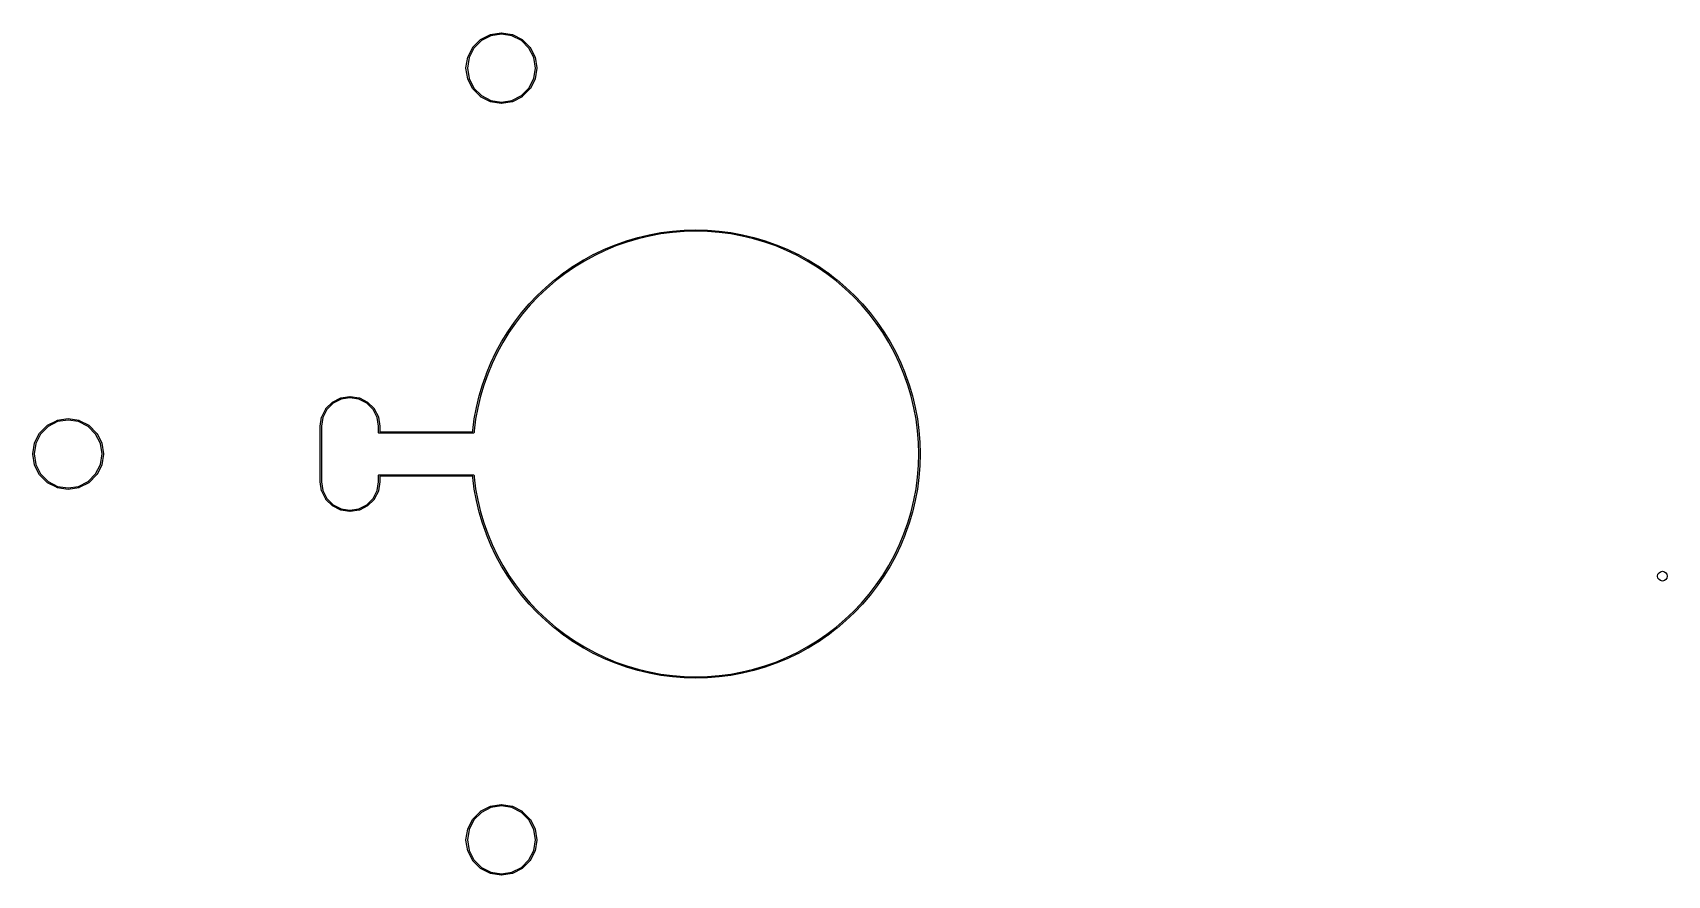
# Model space of a CAD drawing. Extents: x -0.94 to 1.38, y -0.6 to 0.6.
import ezdxf

# ---------------------------------------------------------------- set-up
doc = ezdxf.new("R2010")
doc.units = 0
doc.header["$MEASUREMENT"] = 0
doc.layers.add('BLACK', color=7, linetype='CONTINUOUS')

msp = doc.modelspace()

# ---------------------------------------------------------------- linework, layer by layer
at = {"layer": 'BLACK', "linetype": 'CONTINUOUS'}
for p, q in [((-0.3161, 0.5769), (-0.3052, 0.5878)), ((-0.3039, 0.5863), (-0.3146, 0.5756)), ((-0.3052, 0.5878), (-0.3051, 0.5878)), ((-0.3051, 0.5878), (-0.305, 0.5879)), ((-0.305, 0.5879), (-0.2912, 0.5949)), ((-0.2905, 0.5931), (-0.3039, 0.5863)), ((-0.2912, 0.5949), (-0.2911, 0.595)), ((-0.2911, 0.595), (-0.291, 0.595)), ((-0.291, 0.595), (-0.2757, 0.5974)), ((-0.2756, 0.5955), (-0.2905, 0.5931)), ((-0.2757, 0.5974), (-0.2756, 0.5974)), ((-0.2756, 0.5974), (-0.2754, 0.5974)), ((-0.2607, 0.5931), (-0.2756, 0.5955)), ((-0.2754, 0.5974), (-0.2602, 0.595)), ((-0.2473, 0.5863), (-0.2607, 0.5931)), ((-0.2602, 0.595), (-0.2601, 0.595)), ((-0.2601, 0.595), (-0.2599, 0.5949)), ((-0.2599, 0.5949), (-0.2462, 0.5879)), ((-0.2366, 0.5756), (-0.2473, 0.5863)), ((-0.2462, 0.5879), (-0.2461, 0.5878)), ((-0.2461, 0.5878), (-0.246, 0.5878)), ((-0.246, 0.5878), (-0.2351, 0.5769)), ((-0.3258, 0.5474), (-0.3234, 0.5626)), ((-0.3214, 0.5621), (-0.3238, 0.5472)), ((-0.3234, 0.5626), (-0.3233, 0.5628)), ((-0.3233, 0.5629), (-0.3163, 0.5766)), ((-0.3233, 0.5628), (-0.3233, 0.5629)), ((-0.3146, 0.5756), (-0.3214, 0.5621)), ((-0.3163, 0.5766), (-0.3162, 0.5767)), ((-0.3162, 0.5767), (-0.3161, 0.5769)), ((-0.2297, 0.5621), (-0.2366, 0.5756)), ((-0.2351, 0.5769), (-0.235, 0.5767)), ((-0.235, 0.5767), (-0.2349, 0.5766)), ((-0.2349, 0.5766), (-0.2279, 0.5629)), ((-0.2274, 0.5472), (-0.2297, 0.5621)), ((-0.2279, 0.5629), (-0.2279, 0.5628)), ((-0.2279, 0.5628), (-0.2278, 0.5626)), ((-0.2278, 0.5626), (-0.2254, 0.5474)), ((-0.3258, 0.5472), (-0.3258, 0.5474)), ((-0.3258, 0.5471), (-0.3258, 0.5472)), ((-0.3234, 0.5319), (-0.3258, 0.5471)), ((-0.3238, 0.5472), (-0.3214, 0.5323)), ((-0.2297, 0.5323), (-0.2274, 0.5472)), ((-0.2254, 0.5471), (-0.2278, 0.5319)), ((-0.2254, 0.5474), (-0.2254, 0.5472)), ((-0.2254, 0.5472), (-0.2254, 0.5471)), ((-0.3233, 0.5317), (-0.3234, 0.5319)), ((-0.3233, 0.5316), (-0.3233, 0.5317)), ((-0.3163, 0.5179), (-0.3233, 0.5316)), ((-0.3214, 0.5323), (-0.3146, 0.5189)), ((-0.3162, 0.5178), (-0.3163, 0.5179)), ((-0.3161, 0.5176), (-0.3162, 0.5178)), ((-0.3052, 0.5067), (-0.3161, 0.5176)), ((-0.3146, 0.5189), (-0.3039, 0.5082)), ((-0.2473, 0.5082), (-0.2366, 0.5189)), ((-0.2351, 0.5176), (-0.246, 0.5067)), ((-0.2366, 0.5189), (-0.2297, 0.5323)), ((-0.235, 0.5178), (-0.2351, 0.5176)), ((-0.2349, 0.5179), (-0.235, 0.5178)), ((-0.2279, 0.5316), (-0.2349, 0.5179)), ((-0.2278, 0.5319), (-0.2279, 0.5317)), ((-0.2279, 0.5317), (-0.2279, 0.5316)), ((-0.3051, 0.5066), (-0.3052, 0.5067)), ((-0.305, 0.5066), (-0.3051, 0.5066)), ((-0.2912, 0.4996), (-0.305, 0.5066)), ((-0.3039, 0.5082), (-0.2905, 0.5014)), ((-0.2912, 0.4995), (-0.2912, 0.4996)), ((-0.2911, 0.4995), (-0.2912, 0.4995)), ((-0.2912, 0.4995), (-0.2912, 0.4995)), ((-0.291, 0.4995), (-0.2911, 0.4995)), ((-0.2757, 0.4971), (-0.291, 0.4995)), ((-0.2905, 0.5014), (-0.2756, 0.499)), ((-0.2756, 0.4971), (-0.2757, 0.4971)), ((-0.2756, 0.499), (-0.2607, 0.5014)), ((-0.2754, 0.4971), (-0.2756, 0.4971)), ((-0.2602, 0.4995), (-0.2754, 0.4971)), ((-0.2607, 0.5014), (-0.2473, 0.5082)), ((-0.2601, 0.4995), (-0.2602, 0.4995)), ((-0.2599, 0.4996), (-0.2601, 0.4995)), ((-0.2462, 0.5066), (-0.2599, 0.4996)), ((-0.2461, 0.5066), (-0.2462, 0.5066)), ((-0.246, 0.5067), (-0.2461, 0.5066)), ((-0.1139, 0.2968), (-0.0983, 0.3023)), ((-0.0983, 0.3023), (-0.0982, 0.3023)), ((-0.0982, 0.3024), (-0.0823, 0.3071)), ((-0.0982, 0.3023), (-0.0982, 0.3024)), ((-0.0818, 0.3052), (-0.0976, 0.3005)), ((-0.0823, 0.3071), (-0.0661, 0.311)), ((-0.0823, 0.3071), (-0.0823, 0.3071)), ((-0.0823, 0.3071), (-0.0823, 0.3071)), ((-0.0657, 0.309), (-0.0818, 0.3052)), ((-0.0661, 0.311), (-0.0498, 0.314)), ((-0.0661, 0.311), (-0.0661, 0.311)), ((-0.0661, 0.311), (-0.0661, 0.311)), ((-0.0494, 0.3121), (-0.0657, 0.309)), ((-0.0498, 0.314), (-0.0497, 0.314)), ((-0.0497, 0.314), (-0.0333, 0.3162)), ((-0.0497, 0.314), (-0.0497, 0.314)), ((-0.033, 0.3142), (-0.0494, 0.3121)), ((-0.0333, 0.3162), (-0.0332, 0.3162)), ((-0.0332, 0.3162), (-0.0167, 0.3175)), ((-0.0332, 0.3162), (-0.0332, 0.3162)), ((-0.0165, 0.3155), (-0.033, 0.3142)), ((-0.0167, 0.3175), (-0.0166, 0.3175)), ((-0.0166, 0.3175), (0, 0.3179)), ((-0.0166, 0.3175), (-0.0166, 0.3175)), ((0, 0.3159), (-0.0165, 0.3155)), ((0, 0.3179), (0, 0.3179)), ((0, 0.3179), (0, 0.3179)), ((0, 0.3179), (0.0166, 0.3175)), ((0.0165, 0.3155), (0, 0.3159)), ((0.033, 0.3142), (0.0165, 0.3155)), ((0.0166, 0.3175), (0.0166, 0.3175)), ((0.0166, 0.3175), (0.0167, 0.3175)), ((0.0167, 0.3175), (0.0332, 0.3162)), ((0.0494, 0.3121), (0.033, 0.3142)), ((0.0332, 0.3162), (0.0332, 0.3162)), ((0.0332, 0.3162), (0.0333, 0.3162)), ((0.0333, 0.3162), (0.0497, 0.314)), ((0.0657, 0.309), (0.0494, 0.3121)), ((0.0497, 0.314), (0.0497, 0.314)), ((0.0497, 0.314), (0.0498, 0.314)), ((0.0498, 0.314), (0.0661, 0.311)), ((0.0818, 0.3052), (0.0657, 0.309)), ((0.0661, 0.311), (0.0661, 0.311)), ((0.0661, 0.311), (0.0661, 0.311)), ((0.0661, 0.311), (0.0823, 0.3071)), ((0.0976, 0.3005), (0.0818, 0.3052)), ((0.0823, 0.3071), (0.0823, 0.3071)), ((0.0823, 0.3071), (0.0823, 0.3071)), ((0.0823, 0.3071), (0.0982, 0.3024)), ((0.0982, 0.3024), (0.0982, 0.3023)), ((0.0982, 0.3023), (0.0983, 0.3023)), ((0.0983, 0.3023), (0.1139, 0.2968)), ((-0.1589, 0.2753), (-0.1444, 0.2833)), ((-0.1434, 0.2815), (-0.158, 0.2736)), ((-0.1444, 0.2833), (-0.1443, 0.2833)), ((-0.1443, 0.2833), (-0.1293, 0.2904)), ((-0.1443, 0.2833), (-0.1443, 0.2833)), ((-0.1285, 0.2886), (-0.1434, 0.2815)), ((-0.1293, 0.2904), (-0.114, 0.2968)), ((-0.1293, 0.2904), (-0.1293, 0.2904)), ((-0.1293, 0.2904), (-0.1293, 0.2904)), ((-0.1132, 0.295), (-0.1285, 0.2886)), ((-0.114, 0.2968), (-0.1139, 0.2968)), ((-0.1139, 0.2968), (-0.1139, 0.2968)), ((-0.0976, 0.3005), (-0.1132, 0.295)), ((0.1132, 0.295), (0.0976, 0.3005)), ((0.1285, 0.2886), (0.1132, 0.295)), ((0.1139, 0.2968), (0.1139, 0.2968)), ((0.1139, 0.2968), (0.114, 0.2968)), ((0.114, 0.2968), (0.1293, 0.2904)), ((0.1434, 0.2815), (0.1285, 0.2886)), ((0.1293, 0.2904), (0.1293, 0.2904)), ((0.1293, 0.2904), (0.1293, 0.2904)), ((0.1293, 0.2904), (0.1443, 0.2833)), ((0.158, 0.2736), (0.1434, 0.2815)), ((0.1443, 0.2833), (0.1443, 0.2833)), ((0.1443, 0.2833), (0.1444, 0.2833)), ((0.1444, 0.2833), (0.1589, 0.2753)), ((-0.2, 0.2471), (-0.1869, 0.2572)), ((-0.1857, 0.2556), (-0.1988, 0.2455)), ((-0.1869, 0.2572), (-0.1869, 0.2572)), ((-0.1869, 0.2572), (-0.1868, 0.2572)), ((-0.1868, 0.2572), (-0.1732, 0.2666)), ((-0.1721, 0.265), (-0.1857, 0.2556)), ((-0.1732, 0.2666), (-0.1731, 0.2666)), ((-0.1731, 0.2666), (-0.159, 0.2753)), ((-0.1731, 0.2666), (-0.1731, 0.2666)), ((-0.158, 0.2736), (-0.1721, 0.265)), ((-0.159, 0.2753), (-0.159, 0.2753)), ((-0.159, 0.2753), (-0.1589, 0.2753)), ((0.1721, 0.265), (0.158, 0.2736)), ((0.1589, 0.2753), (0.159, 0.2753)), ((0.159, 0.2753), (0.159, 0.2753)), ((0.159, 0.2753), (0.1731, 0.2666)), ((0.1857, 0.2556), (0.1721, 0.265)), ((0.1731, 0.2666), (0.1731, 0.2666)), ((0.1731, 0.2666), (0.1732, 0.2666)), ((0.1732, 0.2666), (0.1868, 0.2572)), ((0.1988, 0.2455), (0.1857, 0.2556)), ((0.1868, 0.2572), (0.1869, 0.2572)), ((0.1869, 0.2572), (0.1869, 0.2572)), ((0.1869, 0.2572), (0.2, 0.2471)), ((-0.2248, 0.2248), (-0.2127, 0.2362)), ((-0.2114, 0.2348), (-0.2234, 0.2234)), ((-0.2127, 0.2363), (-0.2001, 0.247)), ((-0.2127, 0.2362), (-0.2127, 0.2363)), ((-0.2127, 0.2363), (-0.2127, 0.2363)), ((-0.1988, 0.2455), (-0.2114, 0.2348)), ((-0.2001, 0.247), (-0.2001, 0.2471)), ((-0.2001, 0.2471), (-0.2, 0.2471)), ((0.2114, 0.2348), (0.1988, 0.2455)), ((0.2, 0.2471), (0.2001, 0.2471)), ((0.2001, 0.2471), (0.2001, 0.247)), ((0.2001, 0.247), (0.2127, 0.2363)), ((0.2234, 0.2234), (0.2114, 0.2348)), ((0.2127, 0.2363), (0.2127, 0.2363)), ((0.2127, 0.2363), (0.2127, 0.2362)), ((0.2127, 0.2362), (0.2248, 0.2248)), ((-0.247, 0.2001), (-0.2363, 0.2127)), ((-0.2348, 0.2114), (-0.2455, 0.1988)), ((-0.2363, 0.2127), (-0.2363, 0.2127)), ((-0.2363, 0.2127), (-0.2362, 0.2127)), ((-0.2362, 0.2127), (-0.2248, 0.2248)), ((-0.2234, 0.2234), (-0.2348, 0.2114)), ((-0.2248, 0.2248), (-0.2248, 0.2248)), ((-0.2248, 0.2248), (-0.2248, 0.2248)), ((0.2348, 0.2114), (0.2234, 0.2234)), ((0.2248, 0.2248), (0.2248, 0.2248)), ((0.2248, 0.2248), (0.2248, 0.2248)), ((0.2248, 0.2248), (0.2362, 0.2127)), ((0.2455, 0.1988), (0.2348, 0.2114)), ((0.2362, 0.2127), (0.2363, 0.2127)), ((0.2363, 0.2127), (0.2363, 0.2127)), ((0.2363, 0.2127), (0.247, 0.2001)), ((-0.2666, 0.1732), (-0.2572, 0.1868)), ((-0.2556, 0.1857), (-0.265, 0.1721)), ((-0.2572, 0.1869), (-0.2471, 0.2)), ((-0.2572, 0.1868), (-0.2572, 0.1869)), ((-0.2572, 0.1869), (-0.2572, 0.1869)), ((-0.2455, 0.1988), (-0.2556, 0.1857)), ((-0.2471, 0.2), (-0.2471, 0.2001)), ((-0.2471, 0.2001), (-0.247, 0.2001)), ((0.2556, 0.1857), (0.2455, 0.1988)), ((0.247, 0.2001), (0.2471, 0.2001)), ((0.2471, 0.2001), (0.2471, 0.2)), ((0.2471, 0.2), (0.2572, 0.1869)), ((0.265, 0.1721), (0.2556, 0.1857)), ((0.2572, 0.1869), (0.2572, 0.1869)), ((0.2572, 0.1869), (0.2572, 0.1868)), ((0.2572, 0.1868), (0.2666, 0.1732)), ((-0.2753, 0.159), (-0.2666, 0.1731)), ((-0.265, 0.1721), (-0.2736, 0.158)), ((-0.2666, 0.1731), (-0.2666, 0.1732)), ((-0.2666, 0.1731), (-0.2666, 0.1731)), ((0.2736, 0.158), (0.265, 0.1721)), ((0.2666, 0.1732), (0.2666, 0.1731)), ((0.2666, 0.1731), (0.2666, 0.1731)), ((0.2666, 0.1731), (0.2753, 0.159)), ((-0.2904, 0.1293), (-0.2833, 0.1443)), ((-0.2815, 0.1434), (-0.2886, 0.1285)), ((-0.2833, 0.1444), (-0.2753, 0.1589)), ((-0.2833, 0.1443), (-0.2833, 0.1444)), ((-0.2833, 0.1443), (-0.2833, 0.1443)), ((-0.2736, 0.158), (-0.2815, 0.1434)), ((-0.2753, 0.1589), (-0.2753, 0.159)), ((-0.2753, 0.159), (-0.2753, 0.159)), ((0.2815, 0.1434), (0.2736, 0.158)), ((0.2753, 0.159), (0.2753, 0.159)), ((0.2753, 0.159), (0.2753, 0.1589)), ((0.2753, 0.1589), (0.2833, 0.1444)), ((0.2886, 0.1285), (0.2815, 0.1434)), ((0.2833, 0.1444), (0.2833, 0.1443)), ((0.2833, 0.1443), (0.2833, 0.1443)), ((0.2833, 0.1443), (0.2904, 0.1293)), ((-0.2968, 0.114), (-0.2904, 0.1293)), ((-0.2886, 0.1285), (-0.295, 0.1132)), ((-0.2904, 0.1293), (-0.2904, 0.1293)), ((-0.2904, 0.1293), (-0.2904, 0.1293)), ((0.295, 0.1132), (0.2886, 0.1285)), ((0.2904, 0.1293), (0.2904, 0.1293)), ((0.2904, 0.1293), (0.2904, 0.1293)), ((0.2904, 0.1293), (0.2968, 0.114)), ((-0.3071, 0.0823), (-0.3024, 0.0982)), ((-0.3005, 0.0976), (-0.3052, 0.0818)), ((-0.3024, 0.0982), (-0.3023, 0.0982)), ((-0.3023, 0.0983), (-0.2968, 0.1139)), ((-0.3023, 0.0982), (-0.3023, 0.0983)), ((-0.295, 0.1132), (-0.3005, 0.0976)), ((-0.2968, 0.1139), (-0.2968, 0.114)), ((-0.2968, 0.1139), (-0.2968, 0.1139)), ((0.3005, 0.0976), (0.295, 0.1132)), ((0.2968, 0.114), (0.2968, 0.1139)), ((0.2968, 0.1139), (0.2968, 0.1139)), ((0.2968, 0.1139), (0.3023, 0.0983)), ((0.3052, 0.0818), (0.3005, 0.0976)), ((0.3023, 0.0983), (0.3023, 0.0982)), ((0.3023, 0.0982), (0.3024, 0.0982)), ((0.3024, 0.0982), (0.3071, 0.0823)), ((-0.5243, 0.0644), (-0.5152, 0.0735)), ((-0.5139, 0.072), (-0.5228, 0.0631)), ((-0.5152, 0.0735), (-0.515, 0.0736)), ((-0.515, 0.0736), (-0.5149, 0.0737)), ((-0.5149, 0.0737), (-0.5034, 0.0796)), ((-0.5026, 0.0777), (-0.5139, 0.072)), ((-0.5034, 0.0796), (-0.5032, 0.0796)), ((-0.5032, 0.0796), (-0.5031, 0.0797)), ((-0.5031, 0.0797), (-0.4903, 0.0817)), ((-0.4902, 0.0797), (-0.5026, 0.0777)), ((-0.4903, 0.0817), (-0.4902, 0.0817)), ((-0.4902, 0.0817), (-0.49, 0.0817)), ((-0.4777, 0.0777), (-0.4902, 0.0797)), ((-0.49, 0.0817), (-0.4772, 0.0797)), ((-0.4664, 0.072), (-0.4777, 0.0777)), ((-0.4772, 0.0797), (-0.4771, 0.0796)), ((-0.4771, 0.0796), (-0.4769, 0.0796)), ((-0.4769, 0.0796), (-0.4654, 0.0737)), ((-0.4575, 0.0631), (-0.4664, 0.072)), ((-0.4654, 0.0737), (-0.4653, 0.0736)), ((-0.4653, 0.0736), (-0.4652, 0.0735)), ((-0.4652, 0.0735), (-0.456, 0.0644)), ((-0.311, 0.0661), (-0.3071, 0.0823)), ((-0.3052, 0.0818), (-0.309, 0.0657)), ((-0.3071, 0.0823), (-0.3071, 0.0823)), ((-0.3071, 0.0823), (-0.3071, 0.0823)), ((0.309, 0.0657), (0.3052, 0.0818)), ((0.3071, 0.0823), (0.3071, 0.0823)), ((0.3071, 0.0823), (0.3071, 0.0823)), ((0.3071, 0.0823), (0.311, 0.0661)), ((-0.9191, 0.0407), (-0.9054, 0.0477)), ((-0.9054, 0.0477), (-0.9053, 0.0477)), ((-0.9053, 0.0477), (-0.9051, 0.0478)), ((-0.9051, 0.0478), (-0.8899, 0.0502)), ((-0.8898, 0.0482), (-0.9047, 0.0459)), ((-0.8899, 0.0502), (-0.8898, 0.0502)), ((-0.8898, 0.0502), (-0.8896, 0.0502)), ((-0.8749, 0.0459), (-0.8898, 0.0482)), ((-0.8896, 0.0502), (-0.8744, 0.0478)), ((-0.8744, 0.0478), (-0.8743, 0.0477)), ((-0.8743, 0.0477), (-0.8741, 0.0477)), ((-0.8741, 0.0477), (-0.8604, 0.0407)), ((-0.5325, 0.0395), (-0.5304, 0.0523)), ((-0.5285, 0.0518), (-0.5305, 0.0393)), ((-0.5304, 0.0524), (-0.5303, 0.0526)), ((-0.5304, 0.0523), (-0.5304, 0.0524)), ((-0.5303, 0.0526), (-0.5245, 0.0641)), ((-0.5228, 0.0631), (-0.5285, 0.0518)), ((-0.5245, 0.0641), (-0.5244, 0.0642)), ((-0.5244, 0.0642), (-0.5243, 0.0644)), ((-0.4518, 0.0518), (-0.4575, 0.0631)), ((-0.456, 0.0644), (-0.4559, 0.0642)), ((-0.4559, 0.0642), (-0.4558, 0.0641)), ((-0.4558, 0.0641), (-0.45, 0.0526)), ((-0.4498, 0.0393), (-0.4518, 0.0518)), ((-0.45, 0.0526), (-0.4499, 0.0524)), ((-0.4499, 0.0524), (-0.4499, 0.0523)), ((-0.4499, 0.0523), (-0.4478, 0.0395)), ((-0.3162, 0.0333), (-0.314, 0.0497)), ((-0.3121, 0.0494), (-0.3142, 0.033)), ((-0.314, 0.0498), (-0.311, 0.0661)), ((-0.314, 0.0497), (-0.314, 0.0498)), ((-0.314, 0.0497), (-0.314, 0.0497)), ((-0.309, 0.0657), (-0.3121, 0.0494)), ((-0.311, 0.0661), (-0.311, 0.0661)), ((-0.311, 0.0661), (-0.311, 0.0661)), ((0.3121, 0.0494), (0.309, 0.0657)), ((0.311, 0.0661), (0.311, 0.0661)), ((0.311, 0.0661), (0.311, 0.0661)), ((0.311, 0.0661), (0.314, 0.0498)), ((0.3142, 0.033), (0.3121, 0.0494)), ((0.314, 0.0498), (0.314, 0.0497)), ((0.314, 0.0497), (0.314, 0.0497)), ((0.314, 0.0497), (0.3162, 0.0333)), ((-0.9374, 0.0157), (-0.9305, 0.0294)), ((-0.9288, 0.0283), (-0.9356, 0.0149)), ((-0.9305, 0.0294), (-0.9304, 0.0295)), ((-0.9304, 0.0295), (-0.9303, 0.0296)), ((-0.9303, 0.0296), (-0.9194, 0.0405)), ((-0.9181, 0.039), (-0.9288, 0.0283)), ((-0.9194, 0.0405), (-0.9193, 0.0406)), ((-0.9193, 0.0406), (-0.9191, 0.0407)), ((-0.9047, 0.0459), (-0.9181, 0.039)), ((-0.8614, 0.039), (-0.8749, 0.0459)), ((-0.8508, 0.0283), (-0.8614, 0.039)), ((-0.8604, 0.0407), (-0.8603, 0.0406)), ((-0.8603, 0.0406), (-0.8601, 0.0405)), ((-0.8601, 0.0405), (-0.8493, 0.0296)), ((-0.8439, 0.0149), (-0.8508, 0.0283)), ((-0.8493, 0.0296), (-0.8492, 0.0295)), ((-0.8492, 0.0295), (-0.8491, 0.0294)), ((-0.8491, 0.0294), (-0.8421, 0.0157)), ((-0.5325, 0.0394), (-0.5325, 0.0395)), ((-0.5325, -0.0394), (-0.5325, 0.0394)), ((-0.5325, 0.0394), (-0.5325, 0.0394)), ((-0.5305, 0.0393), (-0.5305, -0.0393)), ((-0.4498, 0.0305), (-0.4498, 0.0393)), ((-0.4497, 0.0301), (-0.4498, 0.0305)), ((-0.4492, 0.0296), (-0.4497, 0.0301)), ((-0.4488, 0.0295), (-0.4492, 0.0296)), ((-0.3154, 0.0295), (-0.4488, 0.0295)), ((-0.4478, 0.0395), (-0.4478, 0.0394)), ((-0.4478, 0.0394), (-0.4478, 0.0394)), ((-0.4478, 0.0394), (-0.4478, 0.0315)), ((-0.4478, 0.0315), (-0.3163, 0.0315)), ((-0.3163, 0.0315), (-0.3162, 0.0332)), ((-0.3162, 0.0332), (-0.3162, 0.0333)), ((-0.3162, 0.0332), (-0.3162, 0.0332)), ((-0.3151, 0.0296), (-0.3154, 0.0295)), ((-0.315, 0.0296), (-0.3151, 0.0296)), ((-0.3151, 0.0296), (-0.3151, 0.0296)), ((-0.3151, 0.0296), (-0.3151, 0.0296)), ((-0.3148, 0.0298), (-0.315, 0.0296)), ((-0.3145, 0.0301), (-0.3148, 0.0298)), ((-0.3144, 0.0304), (-0.3145, 0.0302)), ((-0.3145, 0.0302), (-0.3145, 0.0301)), ((-0.3145, 0.0301), (-0.3145, 0.0301)), ((-0.3145, 0.0301), (-0.3145, 0.0301)), ((-0.3142, 0.033), (-0.3144, 0.0304)), ((0.3155, 0.0165), (0.3142, 0.033)), ((0.3162, 0.0333), (0.3162, 0.0332)), ((0.3162, 0.0332), (0.3162, 0.0332)), ((0.3162, 0.0332), (0.3175, 0.0167)), ((-0.9399, 0.0002), (-0.9375, 0.0154)), ((-0.9399, 0), (-0.9399, 0.0002)), ((-0.9399, -0.0002), (-0.9399, 0)), ((-0.9356, 0.0149), (-0.938, 0)), ((-0.938, 0), (-0.9356, -0.0149)), ((-0.9375, 0.0155), (-0.9374, 0.0157)), ((-0.9375, 0.0154), (-0.9375, 0.0155)), ((-0.8415, 0), (-0.8439, 0.0149)), ((-0.8439, -0.0149), (-0.8415, 0)), ((-0.8421, 0.0157), (-0.842, 0.0155)), ((-0.842, 0.0155), (-0.842, 0.0154)), ((-0.842, 0.0154), (-0.8396, 0.0002)), ((-0.8396, 0.0002), (-0.8396, 0)), ((-0.8396, 0), (-0.8396, -0.0002)), ((0.3159, 0), (0.3155, 0.0165)), ((0.3155, -0.0165), (0.3159, 0)), ((0.3175, 0.0167), (0.3175, 0.0166)), ((0.3175, 0.0166), (0.3175, 0.0166)), ((0.3175, 0.0166), (0.3179, 0)), ((0.3179, 0), (0.3179, 0)), ((0.3179, 0), (0.3179, 0)), ((-0.9375, -0.0154), (-0.9399, -0.0002)), ((-0.9375, -0.0155), (-0.9375, -0.0154)), ((-0.9374, -0.0157), (-0.9375, -0.0155)), ((-0.9305, -0.0294), (-0.9374, -0.0157)), ((-0.9356, -0.0149), (-0.9288, -0.0283)), ((-0.8508, -0.0283), (-0.8439, -0.0149)), ((-0.8421, -0.0157), (-0.8491, -0.0294)), ((-0.842, -0.0155), (-0.8421, -0.0157)), ((-0.8396, -0.0002), (-0.842, -0.0154)), ((-0.842, -0.0154), (-0.842, -0.0155)), ((0.3142, -0.033), (0.3155, -0.0165)), ((0.3175, -0.0167), (0.3162, -0.0332)), ((0.3179, 0), (0.3175, -0.0166)), ((0.3175, -0.0166), (0.3175, -0.0166)), ((0.3175, -0.0166), (0.3175, -0.0167)), ((-0.9304, -0.0295), (-0.9305, -0.0294)), ((-0.9303, -0.0296), (-0.9304, -0.0295)), ((-0.9194, -0.0405), (-0.9303, -0.0296)), ((-0.9288, -0.0283), (-0.9181, -0.039)), ((-0.9193, -0.0406), (-0.9194, -0.0405)), ((-0.9191, -0.0407), (-0.9193, -0.0406)), ((-0.9054, -0.0477), (-0.9191, -0.0407)), ((-0.9181, -0.039), (-0.9047, -0.0459)), ((-0.9047, -0.0459), (-0.8898, -0.0482)), ((-0.8898, -0.0482), (-0.8749, -0.0459)), ((-0.8749, -0.0459), (-0.8614, -0.039)), ((-0.8604, -0.0407), (-0.8741, -0.0477)), ((-0.8614, -0.039), (-0.8508, -0.0283)), ((-0.8603, -0.0406), (-0.8604, -0.0407)), ((-0.8601, -0.0405), (-0.8603, -0.0406)), ((-0.8493, -0.0296), (-0.8601, -0.0405)), ((-0.8492, -0.0295), (-0.8493, -0.0296)), ((-0.8491, -0.0294), (-0.8492, -0.0295)), ((-0.5325, -0.0395), (-0.5325, -0.0394)), ((-0.5325, -0.0394), (-0.5325, -0.0394)), ((-0.5304, -0.0523), (-0.5325, -0.0395)), ((-0.5305, -0.0393), (-0.5285, -0.0518)), ((-0.4518, -0.0518), (-0.4498, -0.0393)), ((-0.4478, -0.0395), (-0.4499, -0.0523)), ((-0.4498, -0.0305), (-0.4497, -0.0301)), ((-0.4498, -0.0393), (-0.4498, -0.0305)), ((-0.4497, -0.0301), (-0.4492, -0.0296)), ((-0.4492, -0.0296), (-0.4488, -0.0295)), ((-0.4488, -0.0295), (-0.3154, -0.0295)), ((-0.3163, -0.0315), (-0.4478, -0.0315)), ((-0.4478, -0.0315), (-0.4478, -0.0394)), ((-0.4478, -0.0394), (-0.4478, -0.0394)), ((-0.4478, -0.0394), (-0.4478, -0.0395)), ((-0.3162, -0.0332), (-0.3163, -0.0315)), ((-0.3162, -0.0333), (-0.3162, -0.0332)), ((-0.3162, -0.0332), (-0.3162, -0.0332)), ((-0.314, -0.0497), (-0.3162, -0.0333)), ((-0.3154, -0.0295), (-0.3151, -0.0296)), ((-0.3151, -0.0296), (-0.3151, -0.0296)), ((-0.3151, -0.0296), (-0.3151, -0.0296)), ((-0.3151, -0.0296), (-0.315, -0.0296)), ((-0.315, -0.0296), (-0.3148, -0.0298)), ((-0.3148, -0.0298), (-0.3145, -0.0301)), ((-0.3145, -0.0301), (-0.3145, -0.0301)), ((-0.3145, -0.0301), (-0.3145, -0.0301)), ((-0.3145, -0.0301), (-0.3145, -0.0302)), ((-0.3145, -0.0302), (-0.3144, -0.0304)), ((-0.3144, -0.0304), (-0.3142, -0.033)), ((-0.3142, -0.033), (-0.3121, -0.0494)), ((0.3121, -0.0494), (0.3142, -0.033)), ((0.3162, -0.0333), (0.314, -0.0497)), ((0.3162, -0.0332), (0.3162, -0.0332)), ((0.3162, -0.0332), (0.3162, -0.0333)), ((-0.9053, -0.0477), (-0.9054, -0.0477)), ((-0.9054, -0.0477), (-0.9054, -0.0477)), ((-0.9052, -0.0477), (-0.9053, -0.0477)), ((-0.9051, -0.0478), (-0.9052, -0.0477)), ((-0.8899, -0.0502), (-0.9051, -0.0478)), ((-0.8898, -0.0502), (-0.8899, -0.0502)), ((-0.8896, -0.0502), (-0.8898, -0.0502)), ((-0.8744, -0.0478), (-0.8896, -0.0502)), ((-0.8743, -0.0477), (-0.8744, -0.0478)), ((-0.8741, -0.0477), (-0.8743, -0.0477)), ((-0.5304, -0.0524), (-0.5304, -0.0523)), ((-0.5303, -0.0526), (-0.5304, -0.0524)), ((-0.5245, -0.0641), (-0.5303, -0.0526)), ((-0.5285, -0.0518), (-0.5228, -0.0631)), ((-0.5244, -0.0642), (-0.5245, -0.0641)), ((-0.5243, -0.0644), (-0.5244, -0.0642)), ((-0.5152, -0.0735), (-0.5243, -0.0644)), ((-0.5228, -0.0631), (-0.5139, -0.072)), ((-0.4664, -0.072), (-0.4575, -0.0631)), ((-0.456, -0.0644), (-0.4652, -0.0735)), ((-0.4575, -0.0631), (-0.4518, -0.0518)), ((-0.4559, -0.0642), (-0.456, -0.0644)), ((-0.4558, -0.0641), (-0.4559, -0.0642)), ((-0.45, -0.0526), (-0.4558, -0.0641)), ((-0.4499, -0.0524), (-0.45, -0.0526)), ((-0.4499, -0.0523), (-0.4499, -0.0524)), ((-0.314, -0.0498), (-0.314, -0.0497)), ((-0.314, -0.0497), (-0.314, -0.0497)), ((-0.311, -0.0661), (-0.314, -0.0498)), ((-0.3121, -0.0494), (-0.309, -0.0657)), ((-0.3071, -0.0823), (-0.311, -0.0661)), ((-0.311, -0.0661), (-0.311, -0.0661)), ((-0.311, -0.0661), (-0.311, -0.0661)), ((-0.309, -0.0657), (-0.3052, -0.0818)), ((0.3052, -0.0818), (0.309, -0.0657)), ((0.311, -0.0661), (0.3071, -0.0823)), ((0.309, -0.0657), (0.3121, -0.0494)), ((0.314, -0.0498), (0.311, -0.0661)), ((0.311, -0.0661), (0.311, -0.0661)), ((0.311, -0.0661), (0.311, -0.0661)), ((0.314, -0.0497), (0.314, -0.0497)), ((0.314, -0.0497), (0.314, -0.0498)), ((-0.515, -0.0736), (-0.5152, -0.0735)), ((-0.5149, -0.0737), (-0.515, -0.0736)), ((-0.5034, -0.0796), (-0.5149, -0.0737)), ((-0.5139, -0.072), (-0.5026, -0.0777)), ((-0.5032, -0.0796), (-0.5034, -0.0796)), ((-0.5031, -0.0797), (-0.5032, -0.0796)), ((-0.4903, -0.0817), (-0.5031, -0.0797)), ((-0.5026, -0.0777), (-0.4902, -0.0797)), ((-0.4902, -0.0817), (-0.4903, -0.0817)), ((-0.4902, -0.0797), (-0.4777, -0.0777)), ((-0.49, -0.0817), (-0.4902, -0.0817)), ((-0.4772, -0.0797), (-0.49, -0.0817)), ((-0.4777, -0.0777), (-0.4664, -0.072)), ((-0.4771, -0.0796), (-0.4772, -0.0797)), ((-0.4769, -0.0796), (-0.4771, -0.0796)), ((-0.4654, -0.0737), (-0.4769, -0.0796)), ((-0.4653, -0.0736), (-0.4654, -0.0737)), ((-0.4652, -0.0735), (-0.4653, -0.0736)), ((-0.3024, -0.0982), (-0.3071, -0.0823)), ((-0.3071, -0.0823), (-0.3071, -0.0823)), ((-0.3071, -0.0823), (-0.3071, -0.0823)), ((-0.3052, -0.0818), (-0.3005, -0.0976)), ((0.3005, -0.0976), (0.3052, -0.0818)), ((0.3071, -0.0823), (0.3024, -0.0982)), ((0.3071, -0.0823), (0.3071, -0.0823)), ((0.3071, -0.0823), (0.3071, -0.0823)), ((-0.3023, -0.0982), (-0.3024, -0.0982)), ((-0.3023, -0.0983), (-0.3023, -0.0982)), ((-0.2968, -0.1139), (-0.3023, -0.0983)), ((-0.3005, -0.0976), (-0.295, -0.1132)), ((-0.2968, -0.114), (-0.2968, -0.1139)), ((-0.2968, -0.1139), (-0.2968, -0.1139)), ((-0.2904, -0.1293), (-0.2968, -0.114)), ((-0.295, -0.1132), (-0.2886, -0.1285)), ((0.2886, -0.1285), (0.295, -0.1132)), ((0.2968, -0.114), (0.2904, -0.1293)), ((0.295, -0.1132), (0.3005, -0.0976)), ((0.3023, -0.0983), (0.2968, -0.1139)), ((0.2968, -0.1139), (0.2968, -0.1139)), ((0.2968, -0.1139), (0.2968, -0.114)), ((0.3024, -0.0982), (0.3023, -0.0982)), ((0.3023, -0.0982), (0.3023, -0.0983)), ((-0.2833, -0.1443), (-0.2904, -0.1293)), ((-0.2904, -0.1293), (-0.2904, -0.1293)), ((-0.2904, -0.1293), (-0.2904, -0.1293)), ((-0.2886, -0.1285), (-0.2815, -0.1434)), ((0.2815, -0.1434), (0.2886, -0.1285)), ((0.2904, -0.1293), (0.2833, -0.1443)), ((0.2904, -0.1293), (0.2904, -0.1293)), ((0.2904, -0.1293), (0.2904, -0.1293)), ((-0.2833, -0.1444), (-0.2833, -0.1443)), ((-0.2833, -0.1443), (-0.2833, -0.1443)), ((-0.2753, -0.1589), (-0.2833, -0.1444)), ((-0.2815, -0.1434), (-0.2736, -0.158)), ((-0.2753, -0.159), (-0.2753, -0.1589)), ((-0.2666, -0.1731), (-0.2753, -0.159)), ((-0.2753, -0.159), (-0.2753, -0.159)), ((-0.2736, -0.158), (-0.265, -0.1721)), ((0.265, -0.1721), (0.2736, -0.158)), ((0.2753, -0.159), (0.2666, -0.1731)), ((0.2736, -0.158), (0.2815, -0.1434)), ((0.2833, -0.1444), (0.2753, -0.1589)), ((0.2753, -0.1589), (0.2753, -0.159)), ((0.2753, -0.159), (0.2753, -0.159)), ((0.2833, -0.1443), (0.2833, -0.1443)), ((0.2833, -0.1443), (0.2833, -0.1444)), ((-0.2666, -0.1732), (-0.2666, -0.1731)), ((-0.2666, -0.1731), (-0.2666, -0.1731)), ((-0.2572, -0.1868), (-0.2666, -0.1732)), ((-0.265, -0.1721), (-0.2556, -0.1857)), ((0.2556, -0.1857), (0.265, -0.1721)), ((0.2666, -0.1732), (0.2572, -0.1868)), ((0.2666, -0.1731), (0.2666, -0.1731)), ((0.2666, -0.1731), (0.2666, -0.1732)), ((-0.2572, -0.1869), (-0.2572, -0.1868)), ((-0.2471, -0.2), (-0.2572, -0.1869)), ((-0.2572, -0.1869), (-0.2572, -0.1869)), ((-0.2556, -0.1857), (-0.2455, -0.1988)), ((-0.2471, -0.2001), (-0.2471, -0.2)), ((-0.247, -0.2001), (-0.2471, -0.2001)), ((-0.2363, -0.2127), (-0.247, -0.2001)), ((-0.2455, -0.1988), (-0.2348, -0.2114)), ((0.2348, -0.2114), (0.2455, -0.1988)), ((0.247, -0.2001), (0.2363, -0.2127)), ((0.2455, -0.1988), (0.2556, -0.1857)), ((0.2471, -0.2001), (0.247, -0.2001)), ((0.2572, -0.1869), (0.2471, -0.2)), ((0.2471, -0.2), (0.2471, -0.2001)), ((0.2572, -0.1868), (0.2572, -0.1869)), ((0.2572, -0.1869), (0.2572, -0.1869)), ((-0.2362, -0.2127), (-0.2363, -0.2127)), ((-0.2363, -0.2127), (-0.2363, -0.2127)), ((-0.2248, -0.2248), (-0.2362, -0.2127)), ((-0.2348, -0.2114), (-0.2234, -0.2234)), ((-0.2127, -0.2362), (-0.2248, -0.2248)), ((-0.2248, -0.2248), (-0.2248, -0.2248)), ((-0.2248, -0.2248), (-0.2248, -0.2248)), ((-0.2234, -0.2234), (-0.2114, -0.2348)), ((0.2114, -0.2348), (0.2234, -0.2234)), ((0.2248, -0.2248), (0.2127, -0.2362)), ((0.2234, -0.2234), (0.2348, -0.2114)), ((0.2362, -0.2127), (0.2248, -0.2248)), ((0.2248, -0.2248), (0.2248, -0.2248)), ((0.2248, -0.2248), (0.2248, -0.2248)), ((0.2363, -0.2127), (0.2362, -0.2127)), ((0.2363, -0.2127), (0.2363, -0.2127)), ((-0.2127, -0.2363), (-0.2127, -0.2362)), ((-0.2001, -0.247), (-0.2127, -0.2363)), ((-0.2127, -0.2363), (-0.2127, -0.2363)), ((-0.2114, -0.2348), (-0.1988, -0.2455)), ((-0.2001, -0.2471), (-0.2001, -0.247)), ((-0.2, -0.2471), (-0.2001, -0.2471)), ((-0.1869, -0.2572), (-0.2, -0.2471)), ((-0.1988, -0.2455), (-0.1857, -0.2556)), ((0.1857, -0.2556), (0.1988, -0.2455)), ((0.2, -0.2471), (0.1869, -0.2572)), ((0.1988, -0.2455), (0.2114, -0.2348)), ((0.2001, -0.2471), (0.2, -0.2471)), ((0.2127, -0.2363), (0.2001, -0.247)), ((0.2001, -0.247), (0.2001, -0.2471)), ((0.2127, -0.2362), (0.2127, -0.2363)), ((0.2127, -0.2363), (0.2127, -0.2363)), ((-0.1868, -0.2572), (-0.1869, -0.2572)), ((-0.1869, -0.2572), (-0.1869, -0.2572)), ((-0.1732, -0.2666), (-0.1868, -0.2572)), ((-0.1857, -0.2556), (-0.1721, -0.265)), ((-0.1731, -0.2666), (-0.1732, -0.2666)), ((-0.159, -0.2753), (-0.1731, -0.2666)), ((-0.1731, -0.2666), (-0.1731, -0.2666)), ((-0.1721, -0.265), (-0.158, -0.2736)), ((-0.1589, -0.2753), (-0.159, -0.2753)), ((-0.159, -0.2753), (-0.159, -0.2753)), ((-0.1444, -0.2833), (-0.1589, -0.2753)), ((-0.158, -0.2736), (-0.1434, -0.2815)), ((0.1434, -0.2815), (0.158, -0.2736)), ((0.1589, -0.2753), (0.1444, -0.2833)), ((0.158, -0.2736), (0.1721, -0.265)), ((0.159, -0.2753), (0.1589, -0.2753)), ((0.1731, -0.2666), (0.159, -0.2753)), ((0.159, -0.2753), (0.159, -0.2753)), ((0.1721, -0.265), (0.1857, -0.2556)), ((0.1732, -0.2666), (0.1731, -0.2666)), ((0.1731, -0.2666), (0.1731, -0.2666)), ((0.1868, -0.2572), (0.1732, -0.2666)), ((0.1869, -0.2572), (0.1868, -0.2572)), ((0.1869, -0.2572), (0.1869, -0.2572)), ((-0.1443, -0.2833), (-0.1444, -0.2833)), ((-0.1293, -0.2904), (-0.1443, -0.2833)), ((-0.1443, -0.2833), (-0.1443, -0.2833)), ((-0.1434, -0.2815), (-0.1285, -0.2886)), ((-0.114, -0.2968), (-0.1293, -0.2904)), ((-0.1293, -0.2904), (-0.1293, -0.2904)), ((-0.1293, -0.2904), (-0.1293, -0.2904)), ((-0.1285, -0.2886), (-0.1132, -0.295)), ((-0.1139, -0.2968), (-0.114, -0.2968)), ((-0.0983, -0.3023), (-0.1139, -0.2968)), ((-0.1139, -0.2968), (-0.1139, -0.2968)), ((-0.1132, -0.295), (-0.0976, -0.3005)), ((-0.0976, -0.3005), (-0.0818, -0.3052)), ((0.0818, -0.3052), (0.0976, -0.3005)), ((0.0976, -0.3005), (0.1132, -0.295)), ((0.1139, -0.2968), (0.0983, -0.3023)), ((0.1132, -0.295), (0.1285, -0.2886)), ((0.114, -0.2968), (0.1139, -0.2968)), ((0.1139, -0.2968), (0.1139, -0.2968)), ((0.1293, -0.2904), (0.114, -0.2968)), ((0.1285, -0.2886), (0.1434, -0.2815)), ((0.1443, -0.2833), (0.1293, -0.2904)), ((0.1293, -0.2904), (0.1293, -0.2904)), ((0.1293, -0.2904), (0.1293, -0.2904)), ((0.1444, -0.2833), (0.1443, -0.2833)), ((0.1443, -0.2833), (0.1443, -0.2833)), ((-0.0982, -0.3023), (-0.0983, -0.3023)), ((-0.0982, -0.3024), (-0.0982, -0.3023)), ((-0.0823, -0.3071), (-0.0982, -0.3024)), ((-0.0661, -0.311), (-0.0823, -0.3071)), ((-0.0823, -0.3071), (-0.0823, -0.3071)), ((-0.0823, -0.3071), (-0.0823, -0.3071)), ((-0.0818, -0.3052), (-0.0657, -0.309)), ((-0.0498, -0.314), (-0.0661, -0.311)), ((-0.0661, -0.311), (-0.0661, -0.311)), ((-0.0661, -0.311), (-0.0661, -0.311)), ((-0.0657, -0.309), (-0.0494, -0.3121)), ((-0.0497, -0.314), (-0.0498, -0.314)), ((-0.0333, -0.3162), (-0.0497, -0.314)), ((-0.0497, -0.314), (-0.0497, -0.314)), ((-0.0494, -0.3121), (-0.033, -0.3142)), ((-0.0332, -0.3162), (-0.0333, -0.3162)), ((-0.0167, -0.3175), (-0.0332, -0.3162)), ((-0.0332, -0.3162), (-0.0332, -0.3162)), ((-0.033, -0.3142), (-0.0165, -0.3155)), ((-0.0166, -0.3175), (-0.0167, -0.3175)), ((0, -0.3179), (-0.0166, -0.3175)), ((-0.0166, -0.3175), (-0.0166, -0.3175)), ((-0.0165, -0.3155), (0, -0.3159)), ((0, -0.3159), (0.0165, -0.3155)), ((0.0166, -0.3175), (0, -0.3179)), ((0, -0.3179), (0, -0.3179)), ((0, -0.3179), (0, -0.3179)), ((0.0165, -0.3155), (0.033, -0.3142)), ((0.0167, -0.3175), (0.0166, -0.3175)), ((0.0166, -0.3175), (0.0166, -0.3175)), ((0.0332, -0.3162), (0.0167, -0.3175)), ((0.033, -0.3142), (0.0494, -0.3121)), ((0.0333, -0.3162), (0.0332, -0.3162)), ((0.0332, -0.3162), (0.0332, -0.3162)), ((0.0497, -0.314), (0.0333, -0.3162)), ((0.0494, -0.3121), (0.0657, -0.309)), ((0.0498, -0.314), (0.0497, -0.314)), ((0.0497, -0.314), (0.0497, -0.314)), ((0.0661, -0.311), (0.0498, -0.314)), ((0.0657, -0.309), (0.0818, -0.3052)), ((0.0823, -0.3071), (0.0661, -0.311)), ((0.0661, -0.311), (0.0661, -0.311)), ((0.0661, -0.311), (0.0661, -0.311)), ((0.0982, -0.3024), (0.0823, -0.3071)), ((0.0823, -0.3071), (0.0823, -0.3071)), ((0.0823, -0.3071), (0.0823, -0.3071)), ((0.0983, -0.3023), (0.0982, -0.3023)), ((0.0982, -0.3023), (0.0982, -0.3024)), ((-0.3161, -0.5176), (-0.3052, -0.5067)), ((-0.3039, -0.5082), (-0.3146, -0.5189)), ((-0.3052, -0.5067), (-0.3051, -0.5066)), ((-0.3051, -0.5066), (-0.305, -0.5066)), ((-0.305, -0.5066), (-0.2912, -0.4996)), ((-0.2905, -0.5014), (-0.3039, -0.5082)), ((-0.2912, -0.4996), (-0.2911, -0.4995)), ((-0.2911, -0.4995), (-0.291, -0.4995)), ((-0.291, -0.4995), (-0.2757, -0.4971)), ((-0.2756, -0.499), (-0.2905, -0.5014)), ((-0.2757, -0.4971), (-0.2756, -0.4971)), ((-0.2756, -0.4971), (-0.2754, -0.4971)), ((-0.2607, -0.5014), (-0.2756, -0.499)), ((-0.2754, -0.4971), (-0.2602, -0.4995)), ((-0.2473, -0.5082), (-0.2607, -0.5014)), ((-0.2602, -0.4995), (-0.2601, -0.4995)), ((-0.2601, -0.4995), (-0.2599, -0.4996)), ((-0.2599, -0.4996), (-0.2462, -0.5066)), ((-0.2366, -0.5189), (-0.2473, -0.5082)), ((-0.2462, -0.5066), (-0.2461, -0.5066)), ((-0.2461, -0.5066), (-0.246, -0.5067)), ((-0.246, -0.5067), (-0.2351, -0.5176)), ((-0.3258, -0.5471), (-0.3234, -0.5319)), ((-0.3214, -0.5323), (-0.3238, -0.5472)), ((-0.3234, -0.5319), (-0.3233, -0.5317)), ((-0.3233, -0.5316), (-0.3163, -0.5179)), ((-0.3233, -0.5317), (-0.3233, -0.5316)), ((-0.3146, -0.5189), (-0.3214, -0.5323)), ((-0.3163, -0.5179), (-0.3162, -0.5178)), ((-0.3162, -0.5178), (-0.3161, -0.5176)), ((-0.2297, -0.5323), (-0.2366, -0.5189)), ((-0.2351, -0.5176), (-0.235, -0.5178)), ((-0.235, -0.5178), (-0.2349, -0.5179)), ((-0.2349, -0.5179), (-0.2279, -0.5316)), ((-0.2274, -0.5472), (-0.2297, -0.5323)), ((-0.2279, -0.5316), (-0.2279, -0.5317)), ((-0.2279, -0.5317), (-0.2278, -0.5319)), ((-0.2278, -0.5319), (-0.2254, -0.5471)), ((-0.3258, -0.5472), (-0.3258, -0.5471)), ((-0.3258, -0.5474), (-0.3258, -0.5472)), ((-0.3234, -0.5626), (-0.3258, -0.5474)), ((-0.3238, -0.5472), (-0.3214, -0.5621)), ((-0.2297, -0.5621), (-0.2274, -0.5472)), ((-0.2254, -0.5474), (-0.2278, -0.5626)), ((-0.2254, -0.5471), (-0.2254, -0.5472)), ((-0.2254, -0.5472), (-0.2254, -0.5474)), ((-0.3233, -0.5628), (-0.3234, -0.5626)), ((-0.3233, -0.5629), (-0.3233, -0.5628)), ((-0.3163, -0.5766), (-0.3233, -0.5629)), ((-0.3214, -0.5621), (-0.3146, -0.5756)), ((-0.3162, -0.5767), (-0.3163, -0.5766)), ((-0.3161, -0.5769), (-0.3162, -0.5767)), ((-0.3052, -0.5878), (-0.3161, -0.5769)), ((-0.3146, -0.5756), (-0.3039, -0.5863)), ((-0.2473, -0.5863), (-0.2366, -0.5756)), ((-0.2351, -0.5769), (-0.246, -0.5878)), ((-0.2366, -0.5756), (-0.2297, -0.5621)), ((-0.235, -0.5767), (-0.2351, -0.5769)), ((-0.2349, -0.5766), (-0.235, -0.5767)), ((-0.2279, -0.5629), (-0.2349, -0.5766)), ((-0.2278, -0.5626), (-0.2279, -0.5628)), ((-0.2279, -0.5628), (-0.2279, -0.5629)), ((-0.3051, -0.5878), (-0.3052, -0.5878)), ((-0.305, -0.5879), (-0.3051, -0.5878)), ((-0.2912, -0.5949), (-0.305, -0.5879)), ((-0.3039, -0.5863), (-0.2905, -0.5931)), ((-0.2912, -0.595), (-0.2912, -0.5949)), ((-0.2912, -0.5949), (-0.2912, -0.5949)), ((-0.2911, -0.595), (-0.2912, -0.595)), ((-0.291, -0.595), (-0.2911, -0.595)), ((-0.2757, -0.5974), (-0.291, -0.595)), ((-0.2905, -0.5931), (-0.2756, -0.5955)), ((-0.2756, -0.5974), (-0.2757, -0.5974)), ((-0.2756, -0.5955), (-0.2607, -0.5931)), ((-0.2754, -0.5974), (-0.2756, -0.5974)), ((-0.2602, -0.595), (-0.2754, -0.5974)), ((-0.2607, -0.5931), (-0.2473, -0.5863)), ((-0.2601, -0.595), (-0.2602, -0.595)), ((-0.2599, -0.5949), (-0.2601, -0.595)), ((-0.2462, -0.5879), (-0.2599, -0.5949)), ((-0.2461, -0.5878), (-0.2462, -0.5879)), ((-0.246, -0.5878), (-0.2461, -0.5878))]:
    msp.add_line(p, q, dxfattribs=at)
at = {"layer": 'BLACK'}
msp.add_circle((1.3701, -0.1732), 0.00689, dxfattribs=at)

doc.saveas('drawing.dxf')
